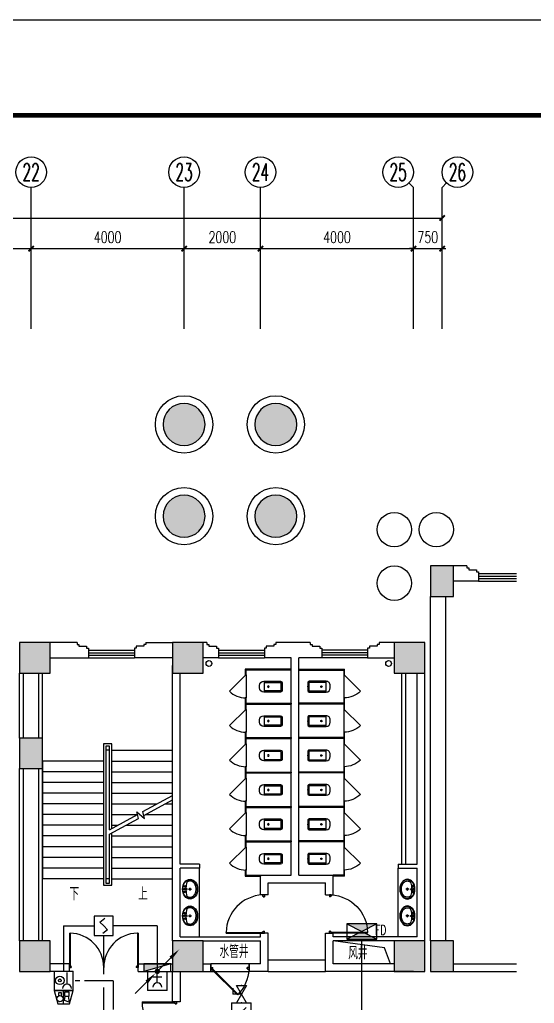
# Model space of a CAD drawing. Extents: x 190999 to 918899, y -200814 to 215286.
# Drawn here: x 801449 to 814911, y 11268 to 36986 of the extents above; entities that cross this region are included whole.
import ezdxf
from ezdxf.enums import TextEntityAlignment as Align

# ---------------------------------------------------------------- set-up
doc = ezdxf.new("R2010")
doc.units = 0
doc.header["$LTSCALE"] = 1000
doc.header["$MEASUREMENT"] = 0
doc.linetypes.add('CENTER2', pattern=[1.125, 0.75, -0.125, 0.125, -0.125])
doc.layers.get('Defpoints').update_dxf_attribs({"color": 1})
for name, color, linetype in [('00-EQUIP', 3, 'Continuous'), ('00-LWIRE', 4, 'Continuous'), ('00-WIRE-4', 6, 'Continuous'), ('A-卫生间', 250, 'Continuous'), ('A-墙线', 2, 'Continuous'), ('A-外包装修', 250, 'Continuous'), ('A-外窗', 145, 'Continuous'), ('A-门', 167, 'Continuous'), ('AXIS', 3, 'Continuous'), ('AXIS_TEXT', 7, 'Continuous'), ('COLUMN', 2, 'Continuous'), ('DIM_SYMB', 3, 'Continuous'), ('EQUIP_消火栓', 1, 'Continuous'), ('PUB_HATCH', 250, 'Continuous'), ('PUB_TEXT', 7, 'Continuous'), ('STAIR', 5, 'Continuous'), ('图框', 189, 'Continuous'), ('房间名称', 7, 'Continuous'), ('暖通-风-说明', 3, 'Continuous'), ('洞口线', 165, 'Continuous'), ('雨水管', 151, 'Continuous')]:
    doc.layers.add(name, color=color, linetype=linetype)
doc.styles.add('_TCH_AXIS', font='COMPLEX', dxfattribs={"bigfont": 'GBCBIG'})
doc.styles.add('_TCH_DIM', font='SIMPLEX', dxfattribs={"bigfont": 'GBCBIG'})
doc.styles.add('COMPLEX', font='COMPLEX')
doc.styles.add('DIM_FONT', font='SIMPLEX', dxfattribs={"width": 0.7, "bigfont": 'GBCBIG'})
doc.styles.add('HZ-ZGBZ', font='romanc.shx', dxfattribs={"width": 0.65})
doc.styles.get("Standard").update_dxf_attribs({"font": 'simhei.ttf'})
doc.dimstyles.new('DIMN', dxfattribs={"dimtxt": 300, "dimasz": 100, "dimexe": 250, "dimexo": 300, "dimgap": 150, "dimtad": 1, "dimdec": 0, "dimzin": 0, "dimdsep": 46, "dimtxsty": 'DIM_FONT', "dimblk": 'ARCHTICK', "dimcen": 0.09, "dimclrt": 7, "dimazin": 2, "dimtfac": 1, "dimtdec": 0, "dimtix": 1, "dimtmove": 2, "dimatfit": 3, "dimfxl": 0, "dimtolj": 1, "dimtzin": 0, "dimarcsym": 0})

# ---------------------------------------------------------------- blocks, each defined once
blk = doc.blocks.new('TJAD_TK_A0')
at = {"layer": '图框'}
blk.add_line((973, -441.7), (973, 399.3), dxfattribs=at)
at = {"layer": '图框', "const_width": 1.2}
blk.add_lwpolyline([(2152, -431.7), (2152, 389.3), (998, 389.3), (998, -431.7)], close=True, dxfattribs=at)
blk = doc.blocks.new('m1800')
at = {"layer": 'A-墙线'}
for p, q in [((-900, -100), (-900, 100)), ((900, -100), (900, 100))]:
    blk.add_line(p, q, dxfattribs=at)
at = {"layer": 'A-门'}
for p, q in [((-900, 900), (-900, 0)), ((-900, 900), (-880, 900)), ((-880, 900), (-880, 50)), ((880, 900), (880, 50)), ((900, 900), (880, 900)), ((900, 900), (900, 0)), ((-900, 50), (-870, 50)), ((-900, 0), (-850, 0)), ((-870, 50), (-870, 30)), ((-870, 30), (-850, 30)), ((-850, 30), (-850, 0)), ((850, 30), (850, 0)), ((870, 30), (850, 30)), ((900, 0), (850, 0)), ((870, 50), (870, 30)), ((900, 50), (870, 50))]:
    blk.add_line(p, q, dxfattribs=at)
for centre, start, end in [((-900, 0), 0, 88.7267), ((900, 0), 91.2733, 180)]:
    blk.add_arc(centre, 900, start, end, dxfattribs=at)
blk = doc.blocks.new('m1000')
at = {"layer": 'A-墙线'}
for p, q in [((0, 0), (0, 200)), ((1000, 0), (1000, 200))]:
    blk.add_line(p, q, dxfattribs=at)
at = {"layer": 'A-门'}
for p, q in [((0, 1100), (0, 100)), ((0, 1100), (20, 1100)), ((20, 1100), (20, 150)), ((0, 150), (30, 150)), ((0, 100), (50, 100)), ((30, 150), (30, 130)), ((30, 130), (50, 130)), ((50, 130), (50, 100)), ((950, 130), (950, 100)), ((970, 130), (950, 130)), ((1000, 100), (950, 100)), ((970, 150), (970, 130)), ((1000, 150), (970, 150)), ((1000, 150), (1000, 100))]:
    blk.add_line(p, q, dxfattribs=at)
blk.add_arc((0, 100), 1000, 2.866, 88.854, dxfattribs=at)
blk = doc.blocks.new('手盆')
at = {"layer": 'A-卫生间'}
for p, q in [((113, 12), (46, 16)), ((160, 0), (235, 0)), ((198, -37), (198, 38)), ((113, -11), (46, -16))]:
    blk.add_line(p, q, dxfattribs=at)
for centre, major_axis, ratio, start_param, end_param in [((198, 0), (0, 259), 0.763797, 3.141593, 9.424778), ((194, 0), (0, 259), 0.413212, 0.351725, 1.519021), ((106, 0), (0, 13.9), 0.9, 3.760941, 5.663837), ((194, 0), (0, 259), 0.413212, 1.620217, 2.789865)]:
    blk.add_ellipse(centre, major_axis=major_axis, ratio=ratio, start_param=start_param, end_param=end_param, dxfattribs=at)
for centre, major_axis in [((46, 0), (0, 15.8)), ((56, 71), (0, 20.6)), ((56, 71), (0, 15.6)), ((198, 0), (0, 23.4)), ((56, -71), (0, 20.6)), ((56, -71), (0, 15.6))]:
    blk.add_ellipse(centre, major_axis=major_axis, ratio=0.9, dxfattribs=at)
for points, knots in [([(198, -249), (204, -249), (211, -249), (228, -246), (239, -243), (260, -236), (270, -231), (290, -218), (299, -211), (317, -194), (325, -185), (340, -164), (347, -153), (360, -129), (365, -116), (374, -90), (378, -76), (383, -48), (385, -34), (387, -5), (387, 9), (385, 38), (383, 52), (377, 80), (373, 94), (364, 120), (358, 133), (345, 156), (338, 167), (323, 187), (314, 197), (296, 213), (287, 220), (267, 232), (257, 237), (236, 244), (225, 247), (204, 249), (193, 249), (171, 247), (161, 245), (140, 237), (129, 232), (110, 221), (100, 213), (82, 197), (74, 188), (58, 168), (51, 157), (38, 133), (32, 121), (23, 95), (19, 81), (13, 53), (11, 39), (9, 10), (9, -4), (10, -33), (12, -47), (18, -75), (21, -89), (30, -115), (36, -128), (48, -152), (55, -163), (70, -184), (78, -193), (96, -210), (105, -218), (125, -230), (135, -235), (156, -243), (167, -246), (184, -249), (191, -249), (198, -249)], [0, 0, 0, 0, 0.105369, 0.105369, 0.278747, 0.278747, 0.452125, 0.452125, 0.625504, 0.625504, 0.798882, 0.798882, 0.97226, 0.97226, 1.145639, 1.145639, 1.319017, 1.319017, 1.492395, 1.492395, 1.665774, 1.665774, 1.839152, 1.839152, 2.01253, 2.01253, 2.185909, 2.185909, 2.359287, 2.359287, 2.532665, 2.532665, 2.706044, 2.706044, 2.879422, 2.879422, 3.0528, 3.0528, 3.226179, 3.226179, 3.399557, 3.399557, 3.572935, 3.572935, 3.746313, 3.746313, 3.919692, 3.919692, 4.09307, 4.09307, 4.266448, 4.266448, 4.439827, 4.439827, 4.613205, 4.613205, 4.786583, 4.786583, 4.959962, 4.959962, 5.13334, 5.13334, 5.306718, 5.306718, 5.480097, 5.480097, 5.653475, 5.653475, 5.826853, 5.826853, 6.000232, 6.000232, 6.17361, 6.17361, 6.283185, 6.283185, 6.283185, 6.283185]), ([(119, -185), (121, -187), (123, -188), (130, -193), (135, -196), (146, -202), (152, -205), (163, -209), (169, -210), (180, -213), (186, -214), (194, -214), (196, -214), (198, -214), (204, -214), (209, -214), (222, -212), (229, -210), (241, -206), (245, -204), (254, -200), (259, -197), (269, -191), (275, -187), (286, -178), (291, -173), (300, -162), (304, -158), (314, -145), (319, -137), (327, -123), (329, -118), (334, -107), (336, -101), (341, -89), (343, -83), (346, -71), (348, -64), (351, -49), (352, -40), (354, -22), (355, -13), (355, 5), (355, 14), (354, 32), (352, 41), (349, 58), (348, 66), (343, 81), (341, 89), (335, 104), (332, 111), (326, 125), (322, 132), (314, 144), (310, 150), (301, 162), (296, 167), (287, 177), (281, 181), (272, 189), (267, 192), (256, 199), (250, 202), (238, 207), (233, 209), (223, 211), (217, 212), (205, 214), (198, 214), (186, 213), (181, 213), (171, 211), (166, 210), (151, 205), (141, 200), (128, 191), (123, 188), (119, 185)], [5.740897, 5.740897, 5.740897, 5.740897, 5.780874, 5.780874, 5.896829, 5.896829, 6.012784, 6.012784, 6.128739, 6.128739, 6.240697, 6.240697, 6.283185, 6.283185, 6.283185, 6.399826, 6.399826, 6.5409, 6.5409, 6.634, 6.634, 6.7271, 6.7271, 6.852188, 6.852188, 6.977276, 6.977276, 7.077377, 7.077377, 7.229977, 7.229977, 7.317389, 7.317389, 7.404801, 7.404801, 7.497094, 7.497094, 7.589386, 7.589386, 7.712334, 7.712334, 7.835281, 7.835281, 7.958228, 7.958228, 8.081175, 8.081175, 8.194983, 8.194983, 8.30879, 8.30879, 8.422598, 8.422598, 8.537599, 8.537599, 8.6526, 8.6526, 8.767602, 8.767602, 8.884432, 8.884432, 8.982435, 8.982435, 9.119467, 9.119467, 9.224191, 9.224191, 9.328914, 9.328914, 9.470087, 9.470087, 9.571187, 9.571187, 9.672288, 9.672288, 9.874489, 9.874489, 9.967059, 9.967059, 9.967059, 9.967059])]:
    blk.add_open_spline(points, degree=3, knots=knots, dxfattribs=at)
blk.add_point((46, 0), dxfattribs=at)
blk = doc.blocks.new('$TwtSys$00000434')
for p, q in [((-0.5, 0.5), (-0.5, -0.5)), ((-0.5, -0.5), (0.5, 0.5)), ((0.5, 0.5), (-0.5, 0.5)), ((0.5, -0.5), (0.5, 0.5)), ((-0.5, -0.5), (0.5, -0.5))]:
    blk.add_line(p, q)
blk.add_solid([(0.5, -0.5), (0.5, 0.5), (-0.5, -0.5)])
blk = doc.blocks.new('bfm01')
at = {"layer": 'A-墙线'}
for p, q in [((-200, 0), (0, 0)), ((-200, -1000), (0, -1000))]:
    blk.add_line(p, q, dxfattribs=at)
at = {"layer": 'A-门'}
for p, q in [((-200, -1000), (-200, 0)), ((-100, 0), (-100, -50)), ((-70, -50), (-100, -50)), ((-50, -30), (-70, -30)), ((-70, -30), (-70, -50)), ((-64, -44), (-50, -30)), ((-64, -44), (603, -711)), ((-50, 0), (-50, -30)), ((-50, -30), (617, -697)), ((0, 0), (0, -1000)), ((-70, -950), (-100, -950)), ((-100, -1000), (-100, -950)), ((-50, -1000), (-100, -1000)), ((-70, -970), (-70, -950)), ((-50, -970), (-70, -970)), ((-50, -1000), (-50, -970))]:
    blk.add_line(p, q, dxfattribs=at)
blk.add_arc((-100, 0), 1000, 272.866, 315.8103, dxfattribs=at)
blk = doc.blocks.new('_ArchTick')
at = {"const_width": 0.5}
blk.add_lwpolyline([(-0.7, -0.7), (0.7, 0.7)], dxfattribs=at)
blk = doc.blocks.new('*D711')
at = {"layer": 'AXIS', "color": 0, "lineweight": -2}
for p, q in [((796476, 29775), (796476, 31250)), ((801749, 29775), (801749, 31250)), ((796476, 31000), (801749, 31000))]:
    blk.add_line(p, q, dxfattribs=at)
at = {"layer": 'Defpoints', "color": 0}
for p in [(801749, 31000), (796476, 29475), (801749, 29475)]:
    blk.add_point(p, dxfattribs=at)
at = {"layer": 'AXIS', "color": 0, "lineweight": -2, "xscale": 100, "yscale": 100, "zscale": 100, "rotation": 180}
blk.add_blockref('_ArchTick', (796476, 31000), dxfattribs=at)
at = {"layer": 'AXIS', "color": 0, "lineweight": -2, "xscale": 100, "yscale": 100, "zscale": 100}
blk.add_blockref('_ArchTick', (801749, 31000), dxfattribs=at)
at = {"layer": 'AXIS', "color": 7, "insert": (799112, 31300), "char_height": 300, "attachment_point": 5, "style": 'DIM_FONT'}
blk.add_mtext('\\A1;5272', dxfattribs=at)
blk = doc.blocks.new('*D712')
at = {"layer": 'AXIS', "color": 0, "lineweight": -2}
for p, q in [((801749, 29775), (801749, 31250)), ((805749, 29775), (805749, 31250)), ((801749, 31000), (805749, 31000))]:
    blk.add_line(p, q, dxfattribs=at)
at = {"layer": 'Defpoints', "color": 0}
for p in [(805749, 31000), (801749, 29475), (805749, 29475)]:
    blk.add_point(p, dxfattribs=at)
at = {"layer": 'AXIS', "color": 0, "lineweight": -2, "xscale": 100, "yscale": 100, "zscale": 100, "rotation": 180}
blk.add_blockref('_ArchTick', (801749, 31000), dxfattribs=at)
at = {"layer": 'AXIS', "color": 0, "lineweight": -2, "xscale": 100, "yscale": 100, "zscale": 100}
blk.add_blockref('_ArchTick', (805749, 31000), dxfattribs=at)
at = {"layer": 'AXIS', "color": 7, "insert": (803749, 31300), "char_height": 300, "attachment_point": 5, "style": 'DIM_FONT'}
blk.add_mtext('\\A1;4000', dxfattribs=at)
blk = doc.blocks.new('*D713')
at = {"layer": 'AXIS', "color": 0, "lineweight": -2}
for p, q in [((805749, 29775), (805749, 31250)), ((807749, 29775), (807749, 31250)), ((805749, 31000), (807749, 31000))]:
    blk.add_line(p, q, dxfattribs=at)
at = {"layer": 'Defpoints', "color": 0}
for p in [(807749, 31000), (805749, 29475), (807749, 29475)]:
    blk.add_point(p, dxfattribs=at)
at = {"layer": 'AXIS', "color": 0, "lineweight": -2, "xscale": 100, "yscale": 100, "zscale": 100, "rotation": 180}
blk.add_blockref('_ArchTick', (805749, 31000), dxfattribs=at)
at = {"layer": 'AXIS', "color": 0, "lineweight": -2, "xscale": 100, "yscale": 100, "zscale": 100}
blk.add_blockref('_ArchTick', (807749, 31000), dxfattribs=at)
at = {"layer": 'AXIS', "color": 7, "insert": (806749, 31300), "char_height": 300, "attachment_point": 5, "style": 'DIM_FONT'}
blk.add_mtext('\\A1;2000', dxfattribs=at)
blk = doc.blocks.new('*D714')
at = {"layer": 'AXIS', "color": 0, "lineweight": -2}
for p, q in [((807749, 29775), (807749, 31250)), ((811749, 29775), (811749, 31250)), ((807749, 31000), (811749, 31000))]:
    blk.add_line(p, q, dxfattribs=at)
at = {"layer": 'Defpoints', "color": 0}
for p in [(811749, 31000), (807749, 29475), (811749, 29475)]:
    blk.add_point(p, dxfattribs=at)
at = {"layer": 'AXIS', "color": 0, "lineweight": -2, "xscale": 100, "yscale": 100, "zscale": 100, "rotation": 180}
blk.add_blockref('_ArchTick', (807749, 31000), dxfattribs=at)
at = {"layer": 'AXIS', "color": 0, "lineweight": -2, "xscale": 100, "yscale": 100, "zscale": 100}
blk.add_blockref('_ArchTick', (811749, 31000), dxfattribs=at)
at = {"layer": 'AXIS', "color": 7, "insert": (809749, 31300), "char_height": 300, "attachment_point": 5, "style": 'DIM_FONT'}
blk.add_mtext('\\A1;4000', dxfattribs=at)
blk = doc.blocks.new('*D715')
at = {"layer": 'AXIS', "color": 0, "lineweight": -2}
for p, q in [((811749, 29775), (811749, 31250)), ((812499, 29775), (812499, 31250)), ((811749, 31000), (811649, 31000)), ((811749, 31000), (812499, 31000)), ((812499, 31000), (812599, 31000))]:
    blk.add_line(p, q, dxfattribs=at)
at = {"layer": 'Defpoints', "color": 0}
for p in [(812499, 31000), (811749, 29475), (812499, 29475)]:
    blk.add_point(p, dxfattribs=at)
at = {"layer": 'AXIS', "color": 0, "lineweight": -2, "xscale": 100, "yscale": 100, "zscale": 100}
blk.add_blockref('_ArchTick', (811749, 31000), dxfattribs=at)
at = {"layer": 'AXIS', "color": 0, "lineweight": -2, "xscale": 100, "yscale": 100, "zscale": 100, "rotation": 180}
blk.add_blockref('_ArchTick', (812499, 31000), dxfattribs=at)
at = {"layer": 'AXIS', "color": 7, "insert": (812124, 31300), "char_height": 300, "attachment_point": 5, "style": 'DIM_FONT'}
blk.add_mtext('\\A1;750', dxfattribs=at)
blk = doc.blocks.new('*D716')
at = {"layer": 'AXIS', "color": 0, "lineweight": -2}
for p, q in [((772999, 29775), (772999, 32050)), ((812499, 29775), (812499, 32050)), ((772999, 31800), (812499, 31800))]:
    blk.add_line(p, q, dxfattribs=at)
at = {"layer": 'Defpoints', "color": 0}
for p in [(812499, 31800), (772999, 29475), (812499, 29475)]:
    blk.add_point(p, dxfattribs=at)
at = {"layer": 'AXIS', "color": 0, "lineweight": -2, "xscale": 100, "yscale": 100, "zscale": 100, "rotation": 180}
blk.add_blockref('_ArchTick', (772999, 31800), dxfattribs=at)
at = {"layer": 'AXIS', "color": 0, "lineweight": -2, "xscale": 100, "yscale": 100, "zscale": 100}
blk.add_blockref('_ArchTick', (812499, 31800), dxfattribs=at)
at = {"layer": 'AXIS', "color": 7, "insert": (792749, 32100), "char_height": 300, "attachment_point": 5, "style": 'DIM_FONT'}
blk.add_mtext('\\A1;39500', dxfattribs=at)
blk = doc.blocks.new('$lvtry$00000200')
for p, q in [((-140, -40, 0), (-140, -480, 0)), ((-110, -40, 0), (-110, -470, 0)), ((100, 0, 0), (-100, 0, 0)), ((100, -30, 0), (-100, -30, 0)), ((110, -470, 0), (110, -40, 0)), ((140, -480, 0), (140, -40, 0)), ((140, -470, 0), (-140, -470, 0)), ((-30, -590, 0), (30, -590, 0))]:
    blk.add_line(p, q)
blk.add_circle((0, -359, 0), 20)
for centre, radius, start, end in [((-100, -40, 0), 40, 90, 180), ((-100, -40, 0), 10, 90, 180), ((100, -40, 0), 40, 0, 90), ((100, -40, 0), 10, 0, 90), ((-30, -480, 0), 110, 180, 270), ((30, -480, 0), 110, 270, 0)]:
    blk.add_arc(centre, radius, start, end)
blk.add_point((0, 0))
blk = doc.blocks.new('$DorLib2D$00000114')
at = {"color": 0}
blk.add_line((0.5, 0), (-0.207, 0.707), dxfattribs=at)
blk.add_arc((0.5, 0), 1, 135, 180, dxfattribs=at)
blk = doc.blocks.new('_AXISO')
blk.add_circle((0, 0), 0.5)
at = {"layer": 'AXIS_TEXT', "style": 'COMPLEX', "width": 1.041667}
blk.add_attdef('A', text='', height=0.56, dxfattribs=at).set_placement((-0.25, -0.28), (0.25, -0.28), align=Align.FIT)
blk = doc.blocks.new('_LINKPT1')
at = {"color": 0}
blk.add_line((0, 0), (0, 0), dxfattribs=at)
blk = doc.blocks.new('3S1KCGW2')
for p, q in [((0.5, 0.5), (-0.5, 0.5)), ((-0.5, 0.5), (-0.5, -0.5)), ((-0.2, 0.2), (0.05, 0.4)), ((0, 0), (-0.2, 0.2)), ((0, 0), (0.2, -0.2)), ((0.5, -0.5), (0.5, 0.5)), ((-0.5, -0.5), (0.5, -0.5)), ((0.2, -0.2), (-0.05, -0.4))]:
    blk.add_line(p, q)
at = {"const_width": 0.04, "flags": 128}
blk.add_lwpolyline([(-0.5, -0.5), (-0.5, 0.5), (0.5, 0.5), (0.5, -0.5)], close=True, dxfattribs=at)
at = {"xscale": 0.002, "yscale": 0.002, "zscale": 0.002}
for p in [(-0.5, 0), (0, 0.5), (0.5, 0), (0, -0.5)]:
    blk.add_blockref('_LINKPT1', p, dxfattribs=at)
at = {"flags": 9}
blk.add_attdef('A', (0, 0), '', height=0.00002, dxfattribs=at)
blk = doc.blocks.new('3T1W6ZCM')
for p, q in [((0.5, 0.5), (-0.5, 0.5)), ((-0.5, 0.5), (-0.5, -0.5)), ((-0.178, 0.172), (-0.178, -0.443)), ((0.5, -0.5), (0.5, 0.5)), ((-0.5, -0.5), (0.5, -0.5))]:
    blk.add_line(p, q)
at = {"const_width": 0.04}
blk.add_lwpolyline([(-0.5, 0.5), (-0.5, -0.5), (0.5, -0.5), (0.5, 0.5)], close=True, dxfattribs=at)
for radius in [0.222, 0.074]:
    blk.add_circle((0.197, -0.03), radius)
blk.add_arc((-0.178, 0.403), 0.231, 180, 0)
at = {"xscale": 0.002, "yscale": 0.002, "zscale": 0.002}
for p in [(-0.5, 0), (0, 0.5), (0.5, 0), (0, -0.5)]:
    blk.add_blockref('_LINKPT1', p, dxfattribs=at)
at = {"flags": 9}
blk.add_attdef('A', (0, 0), '', height=0.00002, dxfattribs=at)
blk = doc.blocks.new('6A2OE7N0')
for p, q in [((-0.3, 0.35), (-0.5, -0.35)), ((0.3, 0.35), (-0.3, 0.35)), ((-0.246, -0.061), (-0.286, 0.259)), ((-0.286, 0.259), (-0.046, 0.179)), ((-0.046, 0.179), (-0.086, -0.061)), ((0, 0.35), (0, -0.35)), ((0.5, -0.35), (0.3, 0.35)), ((-0.5, -0.35), (0.5, -0.35)), ((-0.286, -0.061), (-0.286, -0.261)), ((-0.046, -0.061), (-0.286, -0.061)), ((-0.286, -0.261), (-0.046, -0.261)), ((-0.046, -0.261), (-0.046, -0.061)), ((0.13, -0.244), (0.13, -0.072)), ((0.25, -0.244), (0.13, -0.244)), ((0.25, -0.072), (0.25, -0.244))]:
    blk.add_line(p, q)
at = {"const_width": 0.04, "flags": 128}
blk.add_lwpolyline([(-0.5, -0.35), (-0.3, 0.35), (0.3, 0.35), (0.5, -0.35)], close=True, dxfattribs=at)
blk.add_circle((0.19, 0.076), 0.16)
at = {"xscale": 0.002, "yscale": 0.002, "zscale": 0.002}
for p in [(-0.4, 0), (0, 0.35), (0.4, 0), (0, -0.35)]:
    blk.add_blockref('_LINKPT1', p, dxfattribs=at)
at = {"flags": 9}
blk.add_attdef('A', (0, 0), '', height=0.00002, dxfattribs=at)
blk = doc.blocks.new('J62IR8YJ')
for p, q in [((-0.5, 1), (0.5, 1)), ((-0.5, 0), (-0.5, 1)), ((0, 0.598), (0, 0.06)), ((0.5, 1), (0.5, 0)), ((0.5, 0), (-0.5, 0)), ((-0.231, 0.312), (0.231, 0.312))]:
    blk.add_line(p, q)
at = {"const_width": 0.04, "flags": 128}
blk.add_lwpolyline([(-0.5, 0), (-0.5, 1), (0.5, 1), (0.5, 0)], close=True, dxfattribs=at)
blk.add_arc((0, 0.829), 0.231, 180, 0)
at = {"xscale": 0.002, "yscale": 0.00200000000000955, "zscale": 0.002}
for p in [(0, 1), (-0.5, 0.5), (0, 0), (0.5, 0.5)]:
    blk.add_blockref('_LINKPT1', p, dxfattribs=at)
at = {"flags": 9}
blk.add_attdef('A', (0, 0), '', height=0.00002, dxfattribs=at)
blk = doc.blocks.new('6H2NC6JJ')
for p, q in [((-0.78, 0.4), (0.78, -0.4)), ((0.78, 0.4), (-0.78, -0.4)), ((0.78, 0.4), (-0.78, 0.4)), ((-0.78, 0.4), (-0.78, -0.4)), ((0.78, -0.4), (0.78, 0.4)), ((-0.78, -0.4), (0.78, -0.4))]:
    blk.add_line(p, q)
at = {"const_width": 0.04}
blk.add_lwpolyline([(-0.78, 0.4), (-0.78, -0.4), (0.78, -0.4), (0.78, 0.4)], close=True, dxfattribs=at)
for points in [[(-0.78, 0.4), (0, 0), (0.78, 0.4)], [(-0.78, -0.4), (0.78, -0.4), (0, 0)]]:
    blk.add_solid(points)
at = {"xscale": 0.002, "yscale": 0.002, "zscale": 0.002}
for p in [(-0.78, 0), (0, 0.4), (0.78, 0), (0, -0.4)]:
    blk.add_blockref('_LINKPT1', p, dxfattribs=at)
at = {"flags": 9}
blk.add_attdef('A', (0, 0), '', height=0.00002, dxfattribs=at)
blk = doc.blocks.new('$VALVE$00000437')
for p in [(0, 0), (87, 124)]:
    blk.add_line(p, (0, 124))
blk.add_lwpolyline([(-125, -72), (125, 72), (125, -72), (-125, 72)], close=True)
for p in [(-125, 0), (125, 0)]:
    blk.add_point(p)
blk = doc.blocks.new('3S2OQ2I8')
for p, q in [((-0.5, 0.5), (0.5, 0.5)), ((-0.5, -0.5), (-0.5, 0.5)), ((-0.25, -0.25), (0.25, 0.25)), ((0.5, 0.5), (0.5, -0.5)), ((0.5, -0.5), (-0.5, -0.5))]:
    blk.add_line(p, q)
at = {"const_width": 0.04, "flags": 128}
blk.add_lwpolyline([(-0.5, -0.5), (-0.5, 0.5), (0.5, 0.5), (0.5, -0.5)], close=True, dxfattribs=at)
blk.add_solid([(0.25, 0.25), (0.021, 0.097), (0.097, 0.029)])
at = {"xscale": 0.002, "yscale": 0.002, "zscale": 0.002}
for p in [(-0.5, 0), (0, 0.5), (0.5, 0), (0, -0.5)]:
    blk.add_blockref('_LINKPT1', p, dxfattribs=at)
at = {"flags": 9}
blk.add_attdef('A', (0, 0), '', height=0.00002, dxfattribs=at)
blk = doc.blocks.new('_WRLD1L')
for p, q in [((0.7, 0.7), (0, 0)), ((0.104, 0.104), (0.104, 0.104)), ((-0.104, -0.104), (-0.104, -0.104))]:
    blk.add_line(p, q)
at = {"const_width": 0.142}
blk.add_lwpolyline([(-0.071, 0, 1), (0.071, 0, 1)], format="xyb", close=True, dxfattribs=at)
blk.add_solid([(0.63, 0.77), (0.77, 0.63), (1.15, 1.15)])
at = {"width": 0.8, "flags": 9}
blk.add_attdef('A', (0, 0), '', height=0.00002, dxfattribs=at)
blk = doc.blocks.new('_WRLD10L')
for p, q in [((1.15, 1.15), (0.55, 0.55)), ((0.104, 0.104), (0.104, 0.104)), ((-0.104, -0.104), (-0.104, -0.104))]:
    blk.add_line(p, q)
at = {"const_width": 0.142}
blk.add_lwpolyline([(-0.071, 0, 1), (0.071, 0, 1)], format="xyb", close=True, dxfattribs=at)
blk.add_solid([(0.62, 0.48), (0.48, 0.62), (0.1, 0.1)])
at = {"width": 0.8, "flags": 9}
blk.add_attdef('A', (0, 0), '', height=0.00002, dxfattribs=at)

msp = doc.modelspace()

# ---------------------------------------------------------------- hatches: boundary and pattern name
at = {"layer": 'PUB_HATCH'}
for points in [[(806298.5, 26403.7, 1), (805198.5, 26403.7, 1)], [(808698.5, 26403.7, 1), (807598.5, 26403.7, 1)], [(805198.5, 24003.7, 1), (806298.5, 24003.7, 1)], [(808698.5, 24003.7, 1), (807598.5, 24003.7, 1)], [(812198.5, 21903.7), (812798.5, 21903.7), (812798.5, 22703.7), (812198.5, 22703.7)], [(801448.5, 19903.7), (802248.5, 19903.7), (802248.5, 20703.7), (801448.5, 20703.7)], [(805448.5, 19903.7), (806248.5, 19903.7), (806248.5, 20703.7), (805448.5, 20703.7)], [(811248.5, 19903.7), (812048.5, 19903.7), (812048.5, 20703.7), (811248.5, 20703.7)], [(801448.5, 17403.7), (802048.5, 17403.7), (802048.5, 18203.7), (801448.5, 18203.7)], [(801448.5, 12103.7), (802248.5, 12103.7), (802248.5, 12903.7), (801448.5, 12903.7)], [(805448.5, 12103.7), (806248.5, 12103.7), (806248.5, 12903.7), (805448.5, 12903.7)], [(811248.5, 12103.7), (812048.5, 12103.7), (812048.5, 12903.7), (811248.5, 12903.7)], [(812198.5, 12103.7), (812798.5, 12103.7), (812798.5, 12903.7), (812198.5, 12903.7)]]:
    msp.add_hatch(color=256, dxfattribs=at).paths.add_polyline_path(points)

# ---------------------------------------------------------------- linework, layer by layer
at = {"layer": '00-WIRE-4'}
for p, q in [((802598.5, 13293.7), (803398.5, 13293.7)), ((802598.5, 13293.7), (802598.5, 12103.7)), ((805048.5, 13293.7), (803898.5, 13293.7)), ((805048.5, 13293.7), (805048.5, 12103.7)), ((803648.5, 12028.7), (803648.5, 13043.7)), ((810398.5, 10653.7), (810398.5, 12944)), ((803648.5, 7853.7), (803648.5, 11678.7))]:
    msp.add_line(p, q, dxfattribs=at)
at = {"layer": '00-WIRE-4', "linetype": 'CENTER2'}
for q in [(802848.5, 11853.7), (803898.5, 8028.7)]:
    msp.add_line((803898.5, 11853.7), q, dxfattribs=at)
at = {"layer": 'A-卫生间'}
for p, q in [((808548.5, 20003.7), (807348.5, 20003.7)), ((807348.5, 20003.7), (807348.5, 19853.7)), ((807348.5, 19853.7), (807373.5, 19853.7)), ((808548.5, 19978.7), (807373.5, 19978.7)), ((807373.5, 19853.7), (807373.5, 19978.7)), ((808548.5, 19978.7), (808548.5, 20003.7)), ((808748.5, 20003.7), (809948.5, 20003.7)), ((808748.5, 20003.7), (808748.5, 19978.7)), ((808748.5, 19978.7), (809923.5, 19978.7)), ((809923.5, 19978.7), (809923.5, 19853.7)), ((809923.5, 19853.7), (809948.5, 19853.7)), ((809948.5, 19853.7), (809948.5, 20003.7)), ((811448.5, 14903.7), (811448.5, 19903.7)), ((811548.5, 14903.7), (811548.5, 19903.7)), ((807373.5, 19253.7), (807348.5, 19253.7)), ((807348.5, 19253.7), (807348.5, 19116.2)), ((807348.5, 19116.2), (807348.5, 18953.7)), ((807373.5, 19116.2), (807373.5, 19253.7)), ((807373.5, 19116.2), (808548.5, 19116.2)), ((807373.5, 19091.2), (808548.5, 19091.2)), ((807373.5, 18953.7), (807373.5, 19091.2)), ((808548.5, 19116.2), (808548.5, 19091.2)), ((809923.5, 19116.2), (808748.5, 19116.2)), ((808748.5, 19091.2), (808748.5, 19116.2)), ((809923.5, 19091.2), (808748.5, 19091.2)), ((809948.5, 19253.7), (809923.5, 19253.7)), ((809923.5, 19253.7), (809923.5, 19116.2)), ((809923.5, 19091.2), (809923.5, 18953.7)), ((809948.5, 19116.2), (809948.5, 19253.7)), ((809948.5, 18953.7), (809948.5, 19116.2)), ((807348.5, 18953.7), (807373.5, 18953.7)), ((809923.5, 18953.7), (809948.5, 18953.7)), ((807373.5, 18353.7), (807348.5, 18353.7)), ((807348.5, 18353.7), (807348.5, 18216.2)), ((807373.5, 18216.2), (807373.5, 18353.7)), ((809948.5, 18353.7), (809923.5, 18353.7)), ((809923.5, 18353.7), (809923.5, 18216.2)), ((809948.5, 18216.2), (809948.5, 18353.7)), ((807348.5, 18216.2), (807348.5, 18053.7)), ((807348.5, 18053.7), (807373.5, 18053.7)), ((807373.5, 18216.2), (808548.5, 18216.2)), ((807373.5, 18191.2), (808548.5, 18191.2)), ((807373.5, 18053.7), (807373.5, 18191.2)), ((808548.5, 18216.2), (808548.5, 18191.2)), ((809923.5, 18216.2), (808748.5, 18216.2)), ((808748.5, 18191.2), (808748.5, 18216.2)), ((809923.5, 18191.2), (808748.5, 18191.2)), ((809923.5, 18191.2), (809923.5, 18053.7)), ((809923.5, 18053.7), (809948.5, 18053.7)), ((809948.5, 18053.7), (809948.5, 18216.2)), ((807373.5, 17453.7), (807348.5, 17453.7)), ((807348.5, 17453.7), (807348.5, 17316.2)), ((807348.5, 17316.2), (807348.5, 17153.7)), ((807373.5, 17316.2), (807373.5, 17453.7)), ((807373.5, 17316.2), (808548.5, 17316.2)), ((807373.5, 17291.2), (808548.5, 17291.2)), ((807373.5, 17153.7), (807373.5, 17291.2)), ((808548.5, 17316.2), (808548.5, 17291.2)), ((809923.5, 17316.2), (808748.5, 17316.2)), ((808748.5, 17291.2), (808748.5, 17316.2)), ((809923.5, 17291.2), (808748.5, 17291.2)), ((809948.5, 17453.7), (809923.5, 17453.7)), ((809923.5, 17453.7), (809923.5, 17316.2)), ((809923.5, 17291.2), (809923.5, 17153.7)), ((809948.5, 17316.2), (809948.5, 17453.7)), ((809948.5, 17153.7), (809948.5, 17316.2)), ((807348.5, 17153.7), (807373.5, 17153.7)), ((809923.5, 17153.7), (809948.5, 17153.7)), ((807373.5, 16553.7), (807348.5, 16553.7)), ((807348.5, 16553.7), (807348.5, 16416.2)), ((807373.5, 16416.2), (807373.5, 16553.7)), ((809948.5, 16553.7), (809923.5, 16553.7)), ((809923.5, 16553.7), (809923.5, 16416.2)), ((809948.5, 16416.2), (809948.5, 16553.7)), ((807348.5, 16416.2), (807348.5, 16253.7)), ((807348.5, 16253.7), (807373.5, 16253.7)), ((807373.5, 16416.2), (808548.5, 16416.2)), ((807373.5, 16391.2), (808548.5, 16391.2)), ((807373.5, 16253.7), (807373.5, 16391.2)), ((808548.5, 16416.2), (808548.5, 16391.2)), ((809923.5, 16416.2), (808748.5, 16416.2)), ((808748.5, 16391.2), (808748.5, 16416.2)), ((809923.5, 16391.2), (808748.5, 16391.2)), ((809923.5, 16391.2), (809923.5, 16253.7)), ((809923.5, 16253.7), (809948.5, 16253.7)), ((809948.5, 16253.7), (809948.5, 16416.2)), ((807373.5, 15653.7), (807348.5, 15653.7)), ((807348.5, 15653.7), (807348.5, 15516.2)), ((807348.5, 15516.2), (807348.5, 15353.7)), ((807373.5, 15516.2), (807373.5, 15653.7)), ((807373.5, 15516.2), (808548.5, 15516.2)), ((807373.5, 15491.2), (808548.5, 15491.2)), ((807373.5, 15353.7), (807373.5, 15491.2)), ((808548.5, 15516.2), (808548.5, 15491.2)), ((809923.5, 15516.2), (808748.5, 15516.2)), ((808748.5, 15491.2), (808748.5, 15516.2)), ((809923.5, 15491.2), (808748.5, 15491.2)), ((809948.5, 15653.7), (809923.5, 15653.7)), ((809923.5, 15653.7), (809923.5, 15516.2)), ((809923.5, 15491.2), (809923.5, 15353.7)), ((809948.5, 15516.2), (809948.5, 15653.7)), ((809948.5, 15353.7), (809948.5, 15516.2)), ((807348.5, 15353.7), (807373.5, 15353.7)), ((809923.5, 15353.7), (809948.5, 15353.7)), ((806148.5, 13003.7), (806148.5, 14803.7)), ((807373.5, 14753.7), (807348.5, 14753.7)), ((807348.5, 14753.7), (807348.5, 14591.2)), ((807373.5, 14616.2), (807373.5, 14753.7)), ((809948.5, 14753.7), (809923.5, 14753.7)), ((809923.5, 14753.7), (809923.5, 14616.2)), ((809948.5, 14591.2), (809948.5, 14753.7)), ((811348.5, 13003.7), (811348.5, 14803.7)), ((807348.5, 14591.2), (807748.5, 14591.2)), ((807373.5, 14616.2), (807748.5, 14616.2)), ((807748.5, 14616.2), (807748.5, 14591.2)), ((809923.5, 14616.2), (809648.5, 14616.2)), ((809648.5, 14591.2), (809648.5, 14616.2)), ((809948.5, 14591.2), (809648.5, 14591.2)), ((807948.5, 12403.7), (809448.5, 12403.7)), ((807948.5, 12103.7), (809448.5, 12103.7))]:
    msp.add_line(p, q, dxfattribs=at)
at = {"layer": 'A-墙线'}
for p, q in [((813148.5, 22703.7), (812798.5, 22703.7)), ((813148.5, 22703.7), (813148.5, 22653.7)), ((813148.5, 22653.7), (813198.5, 22653.7)), ((813198.5, 22653.7), (813198.5, 22603.7)), ((813198.5, 22603.7), (813398.5, 22603.7)), ((813398.5, 22603.7), (813398.5, 22553.7)), ((813398.5, 22553.7), (813448.5, 22553.7)), ((813448.5, 22553.7), (813448.5, 22303.7)), ((813448.5, 22303.7), (812798.5, 22303.7)), ((812198.5, 12903.7), (812198.5, 21903.7)), ((812598.5, 12903.7), (812598.5, 21903.7)), ((802948.5, 20703.7), (802248.5, 20703.7)), ((802948.5, 20703.7), (802948.5, 20653.7)), ((802948.5, 20653.7), (802998.5, 20653.7)), ((802998.5, 20653.7), (802998.5, 20603.7)), ((802998.5, 20603.7), (803198.5, 20603.7)), ((803198.5, 20603.7), (803198.5, 20553.7)), ((804498.5, 20603.7), (804498.5, 20553.7)), ((804698.5, 20603.7), (804498.5, 20603.7)), ((804698.5, 20653.7), (804698.5, 20603.7)), ((804748.5, 20653.7), (804698.5, 20653.7)), ((804748.5, 20703.7), (804748.5, 20653.7)), ((804748.5, 20703.7), (805448.5, 20703.7)), ((806348.5, 20703.7), (806248.5, 20703.7)), ((806348.5, 20703.7), (806348.5, 20653.7)), ((806348.5, 20653.7), (806398.5, 20653.7)), ((806398.5, 20653.7), (806398.5, 20603.7)), ((806398.5, 20603.7), (806598.5, 20603.7)), ((806598.5, 20603.7), (806598.5, 20553.7)), ((807898.5, 20603.7), (807898.5, 20553.7)), ((808098.5, 20603.7), (807898.5, 20603.7)), ((808098.5, 20653.7), (808098.5, 20603.7)), ((808148.5, 20653.7), (808098.5, 20653.7)), ((809048.5, 20703.7), (808148.5, 20703.7)), ((808148.5, 20703.7), (808148.5, 20653.7)), ((809048.5, 20703.7), (809048.5, 20653.7)), ((809048.5, 20653.7), (809098.5, 20653.7)), ((809098.5, 20653.7), (809098.5, 20603.7)), ((809098.5, 20603.7), (809298.5, 20603.7)), ((809298.5, 20603.7), (809298.5, 20553.7)), ((810598.5, 20603.7), (810598.5, 20553.7)), ((810798.5, 20603.7), (810598.5, 20603.7)), ((810798.5, 20653.7), (810798.5, 20603.7)), ((810848.5, 20653.7), (810798.5, 20653.7)), ((811248.5, 20703.7), (810848.5, 20703.7)), ((810848.5, 20703.7), (810848.5, 20653.7)), ((803198.5, 20553.7), (803248.5, 20553.7)), ((803248.5, 20553.7), (803248.5, 20303.7)), ((804498.5, 20553.7), (804448.5, 20553.7)), ((804448.5, 20553.7), (804448.5, 20303.7)), ((806598.5, 20553.7), (806648.5, 20553.7)), ((806648.5, 20553.7), (806648.5, 20303.7)), ((807898.5, 20553.7), (807848.5, 20553.7)), ((807848.5, 20553.7), (807848.5, 20303.7)), ((809298.5, 20553.7), (809348.5, 20553.7)), ((809348.5, 20553.7), (809348.5, 20303.7)), ((810598.5, 20553.7), (810548.5, 20553.7)), ((810548.5, 20553.7), (810548.5, 20303.7)), ((802248.5, 20303.7), (803248.5, 20303.7)), ((805448.5, 20303.7), (804448.5, 20303.7)), ((805448.5, 12903.7), (805448.5, 20103.7)), ((806648.5, 20303.7), (806248.5, 20303.7)), ((808548.5, 20303.7), (807848.5, 20303.7)), ((808548.5, 14616.2), (808548.5, 20303.7)), ((809348.5, 20303.7), (808748.5, 20303.7)), ((808748.5, 14616.2), (808748.5, 20303.7)), ((810548.5, 20303.7), (811248.5, 20303.7)), ((801448.5, 18203.7), (801448.5, 19903.7)), ((801548.5, 18203.7), (801548.5, 19903.7)), ((801948.5, 18203.7), (801948.5, 19903.7)), ((802048.5, 18203.7), (802048.5, 19903.7)), ((805648.5, 14903.7), (805648.5, 19903.7)), ((811848.5, 14903.7), (811848.5, 19903.7)), ((812048.5, 12903.7), (812048.5, 19903.7)), ((801448.5, 12903.7), (801448.5, 17403.7)), ((801548.5, 12903.7), (801548.5, 17403.7)), ((801948.5, 12903.7), (801948.5, 17403.7)), ((802048.5, 12903.7), (802048.5, 17403.7)), ((806148.5, 14903.7), (805648.5, 14903.7)), ((805648.5, 13003.7), (805648.5, 14803.7)), ((806148.5, 14803.7), (805648.5, 14803.7)), ((806148.5, 14903.7), (806148.5, 14803.7)), ((811348.5, 14903.7), (811848.5, 14903.7)), ((811348.5, 14903.7), (811348.5, 14803.7)), ((811348.5, 14803.7), (811848.5, 14803.7)), ((811848.5, 13003.7), (811848.5, 14803.7)), ((807748.5, 14616.2), (808548.5, 14616.2)), ((807748.5, 14103.7), (807748.5, 14616.2)), ((807948.5, 14103.7), (807948.5, 14416.2)), ((807948.5, 14416.2), (809448.5, 14416.2)), ((808748.5, 14616.2), (809648.5, 14616.2)), ((809448.5, 14103.7), (809448.5, 14416.2)), ((809648.5, 14103.7), (809648.5, 14616.2)), ((805648.5, 13003.7), (807748.5, 13003.7)), ((806248.5, 12903.7), (807748.5, 12903.7)), ((807748.5, 13003.7), (807748.5, 13103.7)), ((807748.5, 12303.7), (807748.5, 12903.7)), ((807948.5, 12103.7), (807948.5, 13103.7)), ((809448.5, 12103.7), (809448.5, 13103.7)), ((809648.5, 13003.7), (809648.5, 13103.7)), ((811848.5, 13003.7), (809648.5, 13003.7)), ((809648.5, 12303.7), (809648.5, 12903.7)), ((811248.5, 12903.7), (809648.5, 12903.7)), ((802748.5, 12303.7), (802248.5, 12303.7)), ((802748.5, 12103.7), (802248.5, 12103.7)), ((804548.5, 12303.7), (805448.5, 12303.7)), ((804548.5, 12103.7), (805448.5, 12103.7)), ((805448.5, 11303.7), (805448.5, 12103.7)), ((805648.5, 12103.7), (805648.5, 11303.7)), ((806248.5, 12303.7), (806448.5, 12303.7)), ((806248.5, 12103.7), (806448.5, 12103.7)), ((806448.5, 12103.7), (806448.5, 12303.7)), ((807748.5, 12303.7), (807448.5, 12303.7)), ((807448.5, 12103.7), (807448.5, 12303.7)), ((807948.5, 12103.7), (807448.5, 12103.7)), ((811748.5, 12103.7), (809448.5, 12103.7)), ((811248.5, 12303.7), (809648.5, 12303.7)), ((812798.5, 12303.7), (814448.5, 12303.7)), ((812798.5, 12103.7), (814448.5, 12103.7))]:
    msp.add_line(p, q, dxfattribs=at)
at = {"layer": 'A-外包装修'}
for centre, radius in [((805748.5, 26403.7), 750), ((808148.5, 26403.7), 750), ((805748.5, 24003.7), 750), ((808148.5, 24003.7), 750), ((811248.5, 23653.7), 450), ((812348.5, 23653.7), 450), ((811248.5, 22253.7), 450)]:
    msp.add_circle(centre, radius, dxfattribs=at)
at = {"layer": 'A-外窗'}
for p, q in [((813448.5, 22503.7), (814448.5, 22503.7)), ((813448.5, 22433.7), (814448.5, 22433.7)), ((813448.5, 22373.7), (814448.5, 22373.7)), ((813448.5, 22303.7), (814448.5, 22303.7)), ((803248.5, 20503.7), (804448.5, 20503.7)), ((803248.5, 20433.7), (804448.5, 20433.7)), ((803248.5, 20373.7), (804448.5, 20373.7)), ((806648.5, 20503.7), (807848.5, 20503.7)), ((806648.5, 20433.7), (807848.5, 20433.7)), ((806648.5, 20373.7), (807848.5, 20373.7)), ((810548.5, 20503.7), (809348.5, 20503.7)), ((810548.5, 20433.7), (809348.5, 20433.7)), ((810548.5, 20373.7), (809348.5, 20373.7)), ((803248.5, 20303.7), (804448.5, 20303.7)), ((806648.5, 20303.7), (807848.5, 20303.7)), ((810548.5, 20303.7), (809348.5, 20303.7))]:
    msp.add_line(p, q, dxfattribs=at)
at = {"layer": 'A-门'}
for p, q in [((807373.5, 19853.7), (807373.5, 19253.7)), ((809923.5, 19853.7), (809923.5, 19253.7)), ((807373.5, 18953.7), (807373.5, 18353.7)), ((809923.5, 18953.7), (809923.5, 18353.7)), ((807373.5, 18053.7), (807373.5, 17453.7)), ((809923.5, 18053.7), (809923.5, 17453.7)), ((807373.5, 17153.7), (807373.5, 16553.7)), ((809923.5, 17153.7), (809923.5, 16553.7)), ((807373.5, 16253.7), (807373.5, 15653.7)), ((809923.5, 16253.7), (809923.5, 15653.7)), ((807373.5, 15353.7), (807373.5, 14753.7)), ((809923.5, 15353.7), (809923.5, 14753.7))]:
    msp.add_line(p, q, dxfattribs=at)
at = {"layer": 'AXIS'}
for p, q in [((811631.4, 32717.4), (811748.5, 32600.2)), ((812615.7, 32717.4), (812498.5, 32600.2)), ((801748.5, 28903.7), (801748.5, 32600.2)), ((805748.5, 28903.7), (805748.5, 32600.2)), ((807748.5, 28903.7), (807748.5, 32600.2)), ((811748.5, 28903.7), (811748.5, 32600.2)), ((812498.5, 28903.7), (812498.5, 32600.2))]:
    msp.add_line(p, q, dxfattribs=at)
at = {"layer": 'COLUMN'}
for p, q in [((812798.5, 22703.7), (812198.5, 22703.7)), ((812198.5, 22703.7), (812198.5, 21903.7)), ((812798.5, 21903.7), (812798.5, 22703.7)), ((812198.5, 21903.7), (812798.5, 21903.7)), ((802248.5, 20703.7), (801448.5, 20703.7)), ((801448.5, 20703.7), (801448.5, 19903.7)), ((802248.5, 19903.7), (802248.5, 20703.7)), ((806248.5, 20703.7), (805448.5, 20703.7)), ((805448.5, 20703.7), (805448.5, 19903.7)), ((806248.5, 19903.7), (806248.5, 20703.7)), ((812048.5, 20703.7), (811248.5, 20703.7)), ((811248.5, 20703.7), (811248.5, 19903.7)), ((812048.5, 19903.7), (812048.5, 20703.7)), ((801448.5, 19903.7), (802248.5, 19903.7)), ((805448.5, 19903.7), (806248.5, 19903.7)), ((811248.5, 19903.7), (812048.5, 19903.7)), ((802048.5, 18203.7), (801448.5, 18203.7)), ((801448.5, 18203.7), (801448.5, 17403.7)), ((802048.5, 17403.7), (802048.5, 18203.7)), ((801448.5, 17403.7), (802048.5, 17403.7)), ((802248.5, 12903.7), (801448.5, 12903.7)), ((801448.5, 12903.7), (801448.5, 12103.7)), ((802248.5, 12103.7), (802248.5, 12903.7)), ((806248.5, 12903.7), (805448.5, 12903.7)), ((805448.5, 12903.7), (805448.5, 12103.7)), ((806248.5, 12103.7), (806248.5, 12903.7)), ((812048.5, 12903.7), (811248.5, 12903.7)), ((811248.5, 12903.7), (811248.5, 12103.7)), ((812048.5, 12103.7), (812048.5, 12903.7)), ((812798.5, 12903.7), (812198.5, 12903.7)), ((812198.5, 12903.7), (812198.5, 12103.7)), ((812798.5, 12103.7), (812798.5, 12903.7)), ((801448.5, 12103.7), (802248.5, 12103.7)), ((805448.5, 12103.7), (806248.5, 12103.7)), ((811248.5, 12103.7), (812048.5, 12103.7)), ((812198.5, 12103.7), (812798.5, 12103.7))]:
    msp.add_line(p, q, dxfattribs=at)
for centre, start, end in [((805748.5, 26403.7), 0, 180), ((808148.5, 26403.7), 0, 180), ((805748.5, 26403.7), 180, 0), ((808148.5, 26403.7), 180, 0), ((805748.5, 24003.7), 0, 180), ((808148.5, 24003.7), 0, 180), ((805748.5, 24003.7), 180, 0), ((808148.5, 24003.7), 180, 0)]:
    msp.add_arc(centre, 550, start, end, dxfattribs=at)
at = {"layer": 'DIM_SYMB'}
for points in [[(802843.5, 14523.7, 0, 0, 0), (802843.5, 19083.7, 0, 0, 0), (804653.5, 19083.7, 0, 0, 0), (804653.5, 16783.7, 80, 0, 0), (804653.5, 16483.7, 0, 0, 0)], [(804653.5, 14523.7, 0, 0, 0), (804653.5, 15623.7, 80, 0, 0), (804653.5, 15923.7, 0, 0, 0)]]:
    msp.add_lwpolyline(points, format="xyseb", dxfattribs=at)
at = {"layer": 'STAIR'}
for p, q in [((803858.5, 18053.7), (803638.5, 18053.7)), ((803638.5, 18053.7), (803638.5, 14353.7)), ((803858.5, 15838), (803858.5, 18053.7)), ((803798.5, 17993.7), (803698.5, 17993.7)), ((803698.5, 17993.7), (803698.5, 14413.7)), ((803798.5, 17883.7), (803698.5, 17883.7)), ((803698.5, 17883.7), (803698.5, 17603.7)), ((803798.5, 15805.3), (803798.5, 17993.7)), ((803798.5, 15805.3), (803798.5, 17883.7)), ((803858.5, 17883.7), (805448.5, 17883.7)), ((805448.5, 16704.6), (805448.5, 17883.7)), ((802048.5, 17603.7), (802048.5, 14523.7)), ((803638.5, 17603.7), (802048.5, 17603.7)), ((803698.5, 17603.7), (803698.5, 14523.7)), ((803858.5, 17603.7), (805448.5, 17603.7)), ((803638.5, 17323.7), (802048.5, 17323.7)), ((803858.5, 17323.7), (805448.5, 17323.7)), ((803638.5, 17043.7), (802048.5, 17043.7)), ((803858.5, 17043.7), (805448.5, 17043.7)), ((803638.5, 16763.7), (802048.5, 16763.7)), ((803858.5, 16763.7), (805448.5, 16763.7)), ((803638.5, 16483.7), (802048.5, 16483.7)), ((803858.5, 16483.7), (805043.2, 16483.7)), ((804672.7, 16281.8), (805448.5, 16704.6)), ((804697.1, 16181.1), (805448.5, 16590.7)), ((805252.2, 16483.7), (805448.5, 16483.7)), ((805448.5, 14523.7), (805448.5, 16590.7)), ((803638.5, 16203.7), (802048.5, 16203.7)), ((803798.5, 15805.3), (804532.5, 16205.3)), ((803858.5, 16203.7), (804529.5, 16203.7)), ((804556.8, 16104.7), (804514.9, 16278.1)), ((804514.9, 16278.1), (804716.6, 16100.2)), ((804716.6, 16100.2), (804672.7, 16281.8)), ((804738.5, 16203.7), (805448.5, 16203.7)), ((803798.5, 15691.4), (804556.8, 16104.7)), ((803638.5, 15923.7), (802048.5, 15923.7)), ((803798.5, 14523.7), (803798.5, 15691.4)), ((803798.5, 14413.7), (803798.5, 15691.4)), ((803858.5, 15923.7), (804015.8, 15923.7)), ((803858.5, 14353.7), (803858.5, 15724.1)), ((804224.7, 15923.7), (805448.5, 15923.7)), ((803638.5, 15643.7), (802048.5, 15643.7)), ((803858.5, 15643.7), (805448.5, 15643.7)), ((803638.5, 15363.7), (802048.5, 15363.7)), ((803858.5, 15363.7), (805448.5, 15363.7)), ((803638.5, 15083.7), (802048.5, 15083.7)), ((803858.5, 15083.7), (805448.5, 15083.7)), ((803638.5, 14803.7), (802048.5, 14803.7)), ((803858.5, 14803.7), (805448.5, 14803.7)), ((803638.5, 14523.7), (802048.5, 14523.7)), ((803798.5, 14523.7), (803698.5, 14523.7)), ((803698.5, 14413.7), (803798.5, 14413.7)), ((803858.5, 14523.7), (805448.5, 14523.7)), ((803638.5, 14353.7), (803858.5, 14353.7))]:
    msp.add_line(p, q, dxfattribs=at)
at = {"layer": '洞口线', "ltscale": 2}
msp.add_lwpolyline([(811148.5, 12303.7), (810994.5, 12722.4), (809648.5, 12903.7)], dxfattribs=at)
at = {"layer": '雨水管'}
for centre in [(806398.5, 20153.7), (811098.5, 20153.7)]:
    msp.add_circle(centre, 75, dxfattribs=at)

# ---------------------------------------------------------------- block references
for p in [(805708.5, 14253.7), (805708.5, 13553.7)]:
    msp.add_blockref('手盆', p)
at = {"xscale": -1}
for p in [(811788.5, 14253.7), (811788.5, 13553.7)]:
    msp.add_blockref('手盆', p, dxfattribs=at)
at = {"layer": '00-EQUIP', "xscale": 500, "yscale": 500, "zscale": 500}
for name, p in [('3S1KCGW2', (803648.5, 13293.7)), ('6H2NC6JJ', (810398.5, 13144)), ('3S2OQ2I8', (807248.9, 11032.3))]:
    msp.add_blockref(name, p, dxfattribs=at)
at = {"layer": '00-EQUIP'}
for name, p, xscale, yscale, zscale, rotation in [('3T1W6ZCM', (802598.5, 11853.7), 500, 500, 500, 180), ('J62IR8YJ', (805048.5, 12103.7), 500, 500, 500, 180), ('6A2OE7N0', (802598.5, 11428.7), 500, 500, 500, 180), ('$VALVE$00000437', (807248.9, 11507.6), -1.799999999988358, -1.799999999988358, 1.8, 270)]:
    msp.add_blockref(name, p, dxfattribs=dict(at, xscale=xscale, yscale=yscale, zscale=zscale, rotation=rotation))
at = {"layer": '00-LWIRE', "xscale": 500, "yscale": 500, "zscale": 500}
msp.add_blockref('_WRLD1L', (805048.5, 12103.7), dxfattribs=at)
at = {"layer": '00-LWIRE', "xscale": 500, "yscale": 500, "zscale": 500, "rotation": 180}
msp.add_blockref('_WRLD10L', (805048.5, 12103.7), dxfattribs=at)
at = {"layer": 'A-卫生间', "yscale": -0.9999999999999998, "rotation": 90.00000000106468}
for p in [(808314.2, 19547.4, 0), (808314.2, 18647.4, 0), (808314.2, 17747.4, 0), (808314.2, 16847.4, 0), (808314.2, 15947.4, 0), (808314.2, 15047.4, 0)]:
    msp.add_blockref('$lvtry$00000200', p, dxfattribs=at)
at = {"layer": 'A-卫生间', "rotation": 89.99999999893534}
for p in [(808982.9, 19547.4, 0), (808982.9, 18647.4, 0), (808982.9, 17747.4, 0), (808982.9, 16847.4, 0), (808982.9, 15947.4, 0), (808982.9, 15047.4, 0)]:
    msp.add_blockref('$lvtry$00000200', p, dxfattribs=at)
at = {"layer": 'A-门', "xscale": -600, "zscale": 25, "rotation": 270}
for p, yscale in [((807361, 19553.7), -600), ((809936, 19553.7), 600), ((807361, 18653.7), -600), ((809936, 18653.7), 600), ((807361, 17753.7), -600), ((809936, 17753.7), 600), ((807361, 16853.7), -600), ((809936, 16853.7), 600), ((807361, 15953.7), -600), ((809936, 15953.7), 600), ((807361, 15053.7), -600), ((809936, 15053.7), 600)]:
    msp.add_blockref('$DorLib2D$00000114', p, dxfattribs=dict(at, yscale=yscale))
at = {"layer": 'A-门', "rotation": 90}
for name, p in [('m1000', (807948.5, 13103.7)), ('m1800', (805548.5, 10403.7))]:
    msp.add_blockref(name, p, dxfattribs=at)
at = {"layer": 'A-门', "xscale": -1}
for name, p, rotation in [('m1000', (809448.5, 13103.7), 270), ('bfm01', (806448.5, 12103.7), 90)]:
    msp.add_blockref(name, p, dxfattribs=dict(at, rotation=rotation))
at = {"layer": 'A-门'}
msp.add_blockref('m1800', (803648.5, 12203.7), dxfattribs=at)
at = {"layer": 'AXIS'}
ref = msp.add_blockref('_AXISO', (801748.5, 33000.2), dxfattribs=dict(at, xscale=800, yscale=800, zscale=800))
ref.add_attrib('A', '22', dxfattribs={"layer": 'AXIS_TEXT', "height": 452.55, "style": '_TCH_AXIS', "width": 0.617647}).set_placement((801522.3, 32774), (801974.8, 32774), align=Align.FIT)
ref = msp.add_blockref('_AXISO', (805748.5, 33000.2), dxfattribs=dict(at, xscale=800, yscale=800, zscale=800))
ref.add_attrib('A', '23', dxfattribs={"layer": 'AXIS_TEXT', "height": 452.55, "style": '_TCH_AXIS', "width": 0.617647}).set_placement((805522.3, 32774), (805974.8, 32774), align=Align.FIT)
ref = msp.add_blockref('_AXISO', (807748.5, 33000.2), dxfattribs=dict(at, xscale=800, yscale=800, zscale=800))
ref.add_attrib('A', '24', dxfattribs={"layer": 'AXIS_TEXT', "height": 452.55, "style": '_TCH_AXIS', "width": 0.583333}).set_placement((807522.3, 32774), (807974.8, 32774), align=Align.FIT)
ref = msp.add_blockref('_AXISO', (811348.5, 33000.2), dxfattribs=dict(at, xscale=800, yscale=800, zscale=800))
ref.add_attrib('A', '25', dxfattribs={"layer": 'AXIS_TEXT', "height": 452.55, "style": '_TCH_AXIS', "width": 0.617647}).set_placement((811122.3, 32774), (811574.8, 32774), align=Align.FIT)
ref = msp.add_blockref('_AXISO', (812898.5, 33000.2), dxfattribs=dict(at, xscale=800, yscale=800, zscale=800))
ref.add_attrib('A', '26', dxfattribs={"layer": 'AXIS_TEXT', "height": 452.55, "style": '_TCH_AXIS', "width": 0.617647}).set_placement((812672.3, 32774), (813124.8, 32774), align=Align.FIT)
at = {"layer": 'EQUIP_消火栓', "xscale": 700, "yscale": 200, "zscale": 700, "rotation": 180}
msp.add_blockref('$TwtSys$00000434', (805048.5, 12203.7), dxfattribs=at)
at = {"layer": '图框', "xscale": 100, "yscale": 100, "zscale": 100, "rotation": 270}
msp.add_blockref('TJAD_TK_A0', (794868.8, 134286.5), dxfattribs=at)

# ---------------------------------------------------------------- texts
at = {"layer": 'PUB_TEXT', "style": '_TCH_DIM'}
for s, p in [('下', (802748.6, 13963.7)), ('上', (804549.3, 13963.7))]:
    msp.add_text(s, height=337.6, dxfattribs=at).set_placement(p)
at = {"layer": '房间名称', "style": '_TCH_DIM'}
for s, p in [('水管井', (806675.1, 12452.6)), ('风井', (810042.8, 12416))]:
    msp.add_text(s, height=337.59, dxfattribs=at).set_placement(p)
at = {"layer": '暖通-风-说明', "style": 'HZ-ZGBZ', "width": 0.7}
msp.add_text('FD', height=250, dxfattribs=at).set_placement((810746.7, 13061.1))

# ---------------------------------------------------------------- dimensions: what is measured, and where the dimension line sits
at = {"layer": 'AXIS'}
for p1, p2, distance, picture, middle in [((772998.5, 29475.2), (812498.5, 29475.2), 2325, '*D716', (792748.5, 32100.2)), ((796476.5, 29475.2), (801748.5, 29475.2), 1525, '*D711', (799112.5, 31300.2)), ((801748.5, 29475.2), (805748.5, 29475.2), 1525, '*D712', (803748.5, 31300.2)), ((805748.5, 29475.2), (807748.5, 29475.2), 1525, '*D713', (806748.5, 31300.2)), ((807748.5, 29475.2), (811748.5, 29475.2), 1525, '*D714', (809748.5, 31300.2)), ((811748.5, 29475.2), (812498.5, 29475.2), 1525, '*D715', (812123.5, 31300.2))]:
    dim = msp.add_aligned_dim(p1=p1, p2=p2, distance=distance, dimstyle='DIMN', dxfattribs=at)
    dim.commit()
    dim.dimension.update_dxf_attribs({"geometry": picture, "text_midpoint": middle})

doc.saveas('drawing.dxf')
